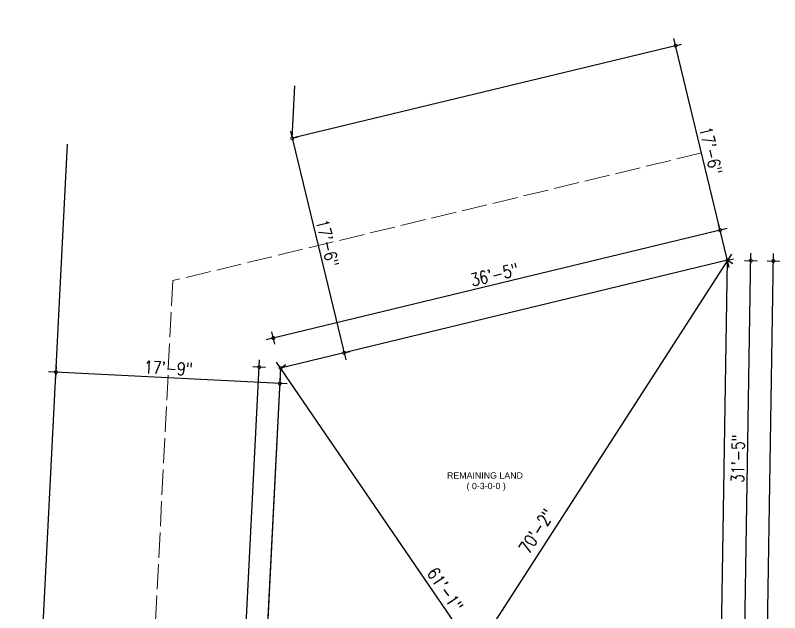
# Model space of a CAD drawing. Header units: inches. Extents: x -9985691 to 3643, y -3270716 to 4788.
# Drawn here: x -4982702 to -4981975, y -3264557 to -3263989 of the extents above; entities that cross this region are included whole.
import ezdxf

# ---------------------------------------------------------------- set-up
doc = ezdxf.new("R2010")
doc.units = ezdxf.units.IN
doc.header["$LTSCALE"] = 2
doc.header["$MEASUREMENT"] = 0
doc.header["$PDMODE"] = 34
doc.linetypes.add('ACAD_ISO02W100', pattern=[15, 12, -3])
doc.layers.get('0').update_dxf_attribs({"linetype": 'CONTINUOUS'})
doc.layers.get('DEFPOINTS').update_dxf_attribs({"color": 141, "linetype": 'CONTINUOUS'})
for name, color, linetype, lineweight in [('HATCH', 60, 'ACAD_ISO02W100', 13), ('TEXT', 181, 'CONTINUOUS', 25), ('window', 4, 'CONTINUOUS', 13)]:
    doc.layers.add(name, color=color, linetype=linetype, lineweight=lineweight)
doc.styles.add('arial.', font='arial.ttf')
doc.styles.add('ROMANS', font='Romans.shx', dxfattribs={"width": 0.8})
doc.dimstyles.new('8 SCALE', dxfattribs={"dimscale": 0, "dimtxt": 7, "dimasz": 6, "dimexe": 6, "dimexo": 2, "dimgap": 2, "dimtad": 1, "dimdec": 0, "dimzin": 0, "dimdsep": 46, "dimlunit": 4, "dimtxsty": 'ROMANS', "dimblk": 'DOTSMALL', "dimcen": 0, "dimdle": 7, "dimclrd": 8, "dimclre": 8, "dimclrt": 3, "dimadec": 0, "dimazin": 0, "dimtfac": 1, "dimtdec": 0, "dimtofl": 0, "dimtmove": 2, "dimatfit": 3, "dimfxl": 6, "dimfxlon": 1, "dimtolj": 1, "dimtzin": 0, "dimarcsym": 0})

# ---------------------------------------------------------------- blocks, each defined once
blk = doc.blocks.new('site')
at = {"ltscale": 0.5}
for p, q in [((-4984350.87, -3260666.1), (-4984710.3, -3260772.48)), ((-4984710.3, -3260772.48), (-4984710.3, -3260722.42)), ((-4984923.3, -3261771.13), (-4984923.3, -3260789.01))]:
    blk.add_line(p, q, dxfattribs=at)
at = {"layer": 'HATCH', "transparency": 33554661}
for p in [(-4984321.07, -3260766.78), (-4984816.8, -3261597.48)]:
    blk.add_line(p, (-4984816.8, -3260913.5), dxfattribs=at)
at = {"layer": 'window'}
for p, q in [((-4984291.27, -3260867.46), (-4984710.3, -3260991.48)), ((-4984266.77, -3261575.04), (-4984291.27, -3260867.46)), ((-4984710.3, -3261597.49), (-4984710.3, -3260991.48)), ((-4984710.3, -3261597.49), (-4984266.77, -3261575.04))]:
    blk.add_line(p, q, dxfattribs=at)
blk = doc.blocks.new('_DOTSMALL')
at = {"color": 0, "linetype": 'ByBlock', "const_width": 0.5}
blk.add_lwpolyline([(-0.0625, 0, 1), (0.0625, 0, 1)], format="xyb", close=True, dxfattribs=at)
blk = doc.blocks.new('*D579')
at = {"color": 8, "lineweight": -2, "ltscale": 0.5, "transparency": 16777216}
for p, q in [((-4982030.35, -3264199.23), (-4982033.17, -3264187.57)), ((-4982024.96, -3264191.76), (-4982463.33, -3264297.73)), ((-4982455.12, -3264301.91), (-4982457.93, -3264290.25))]:
    blk.add_line(p, q, dxfattribs=at)
at = {"layer": 'DEFPOINTS', "color": 0, "ltscale": 0.5, "transparency": 16777216}
for p in [(-4982024.83, -3264222.08), (-4982456.52, -3264296.08), (-4982449.59, -3264324.76)]:
    blk.add_point(p, dxfattribs=at)
at = {"color": 8, "lineweight": -2, "ltscale": 0.5, "transparency": 16777216, "xscale": 6, "yscale": 6, "zscale": 6}
for p, rotation in [((-4982031.76, -3264193.4), 13.58990036741844), ((-4982456.52, -3264296.08), 193.5899003674185)]:
    blk.add_blockref('_DOTSMALL', p, dxfattribs=dict(at, rotation=rotation))
at = {"color": 3, "ltscale": 0.5, "transparency": 16777216, "insert": (-4982246.29, -3264235.85), "char_height": 12, "attachment_point": 5, "rotation": 13.5899, "style": 'ROMANS'}
blk.add_mtext('\\A1;36\'-5"', dxfattribs=at)
blk = doc.blocks.new('*D580')
at = {"color": 8, "lineweight": -2, "ltscale": 0.5, "transparency": 16777216}
for p, q in [((-4982008.78, -3264606.47), (-4982002.54, -3264215.44)), ((-4982008.65, -3264222.34), (-4981996.65, -3264222.53)), ((-4982014.66, -3264599.38), (-4982002.67, -3264599.57))]:
    blk.add_line(p, q, dxfattribs=at)
at = {"layer": 'DEFPOINTS', "color": 0, "ltscale": 0.5, "transparency": 16777216}
for p in [(-4982024.83, -3264222.08), (-4982002.65, -3264222.43), (-4982030.84, -3264599.12)]:
    blk.add_point(p, dxfattribs=at)
at = {"color": 8, "lineweight": -2, "ltscale": 0.5, "transparency": 16777216, "xscale": 6, "yscale": 6, "zscale": 6}
for p, rotation in [((-4982002.65, -3264222.43), 89.0857931564107), ((-4982008.67, -3264599.47), 269.0857931564107)]:
    blk.add_blockref('_DOTSMALL', p, dxfattribs=dict(at, rotation=rotation))
at = {"color": 3, "ltscale": 0.5, "transparency": 16777216, "insert": (-4982014.8, -3264410.81), "char_height": 12, "attachment_point": 5, "rotation": 89.08579, "style": 'ROMANS'}
blk.add_mtext('\\A1;31\'-5"', dxfattribs=at)
blk = doc.blocks.new('*D582')
at = {"color": 8, "lineweight": -2, "ltscale": 0.5, "transparency": 16777216}
for p, q in [((-4982500.84, -3264935.96), (-4982469.51, -3264316.75)), ((-4982463.87, -3264324.04), (-4982475.86, -3264323.43)), ((-4982494.5, -3264929.27), (-4982506.48, -3264928.66))]:
    blk.add_line(p, q, dxfattribs=at)
at = {"layer": 'DEFPOINTS', "color": 0, "ltscale": 0.5, "transparency": 16777216}
for p in [(-4982469.86, -3264323.74), (-4982449.59, -3264324.76), (-4982480.22, -3264929.99)]:
    blk.add_point(p, dxfattribs=at)
at = {"color": 8, "lineweight": -2, "ltscale": 0.5, "transparency": 16777216, "xscale": 6, "yscale": 6, "zscale": 6}
for p, rotation in [((-4982469.86, -3264323.74), 87.10298154109746), ((-4982500.49, -3264928.96), 267.1029815410974)]:
    blk.add_blockref('_DOTSMALL', p, dxfattribs=dict(at, rotation=rotation))
at = {"color": 3, "ltscale": 0.5, "transparency": 16777216, "insert": (-4982494.31, -3264625.89), "char_height": 12, "attachment_point": 5, "rotation": 87.10298, "style": 'ROMANS'}
blk.add_mtext('\\A1;50\'-6"', dxfattribs=at)
blk = doc.blocks.new('*D583')
at = {"color": 8, "lineweight": -2, "ltscale": 0.5, "transparency": 16777216}
for p, q in [((-4982021.04, -3264216.19), (-4982484.01, -3264935.88)), ((-4982024.83, -3264222.08), (-4982019.78, -3264225.33)), ((-4982480.22, -3264929.99), (-4982475.17, -3264933.24))]:
    blk.add_line(p, q, dxfattribs=at)
at = {"layer": 'DEFPOINTS', "color": 0, "ltscale": 0.5, "transparency": 16777216}
for p in [(-4982024.83, -3264222.08), (-4982480.22, -3264929.99), (-4982480.22, -3264929.99)]:
    blk.add_point(p, dxfattribs=at)
at = {"color": 8, "lineweight": -2, "ltscale": 0.5, "transparency": 16777216, "xscale": 6, "yscale": 6, "zscale": 6}
for p, rotation in [((-4982024.83, -3264222.08), 57.24713386434695), ((-4982480.22, -3264929.99), 237.2471338643469)]:
    blk.add_blockref('_DOTSMALL', p, dxfattribs=dict(at, rotation=rotation))
at = {"color": 3, "ltscale": 0.5, "transparency": 16777216, "insert": (-4982206.12, -3264479.83), "char_height": 12, "attachment_point": 5, "rotation": 57.24713, "style": 'ROMANS'}
blk.add_mtext('\\A1;70\'-2"', dxfattribs=at)
blk = doc.blocks.new('*D584')
at = {"color": 8, "lineweight": -2, "ltscale": 0.5, "transparency": 16777216}
for p, q in [((-4982440.17, -3264099.23), (-4982387.53, -3264316.96)), ((-4982438.52, -3264106.04), (-4982432.69, -3264104.63)), ((-4982389.18, -3264310.16), (-4982383.35, -3264308.75))]:
    blk.add_line(p, q, dxfattribs=at)
at = {"layer": 'DEFPOINTS', "color": 0, "ltscale": 0.5, "transparency": 16777216}
for p in [(-4982438.52, -3264106.04), (-4982389.18, -3264310.16), (-4982389.18, -3264310.16)]:
    blk.add_point(p, dxfattribs=at)
at = {"color": 8, "lineweight": -2, "ltscale": 0.5, "transparency": 16777216, "xscale": 6, "yscale": 6, "zscale": 6}
for p, rotation in [((-4982438.52, -3264106.04), 103.5899003675404), ((-4982389.18, -3264310.16), 283.5899003675405)]:
    blk.add_blockref('_DOTSMALL', p, dxfattribs=dict(at, rotation=rotation))
at = {"color": 3, "ltscale": 0.5, "transparency": 16777216, "insert": (-4982404.96, -3264205.95), "char_height": 12, "attachment_point": 5, "rotation": 283.5899, "style": 'ROMANS'}
blk.add_mtext('\\A1;17\'-6"', dxfattribs=at)
blk = doc.blocks.new('*D585')
at = {"color": 8, "lineweight": -2, "ltscale": 0.5, "transparency": 16777216}
for p, q in [((-4982023.18, -3264228.88), (-4982075.82, -3264011.16)), ((-4982074.17, -3264017.96), (-4982068.34, -3264016.55)), ((-4982024.83, -3264222.08), (-4982018.99, -3264220.67))]:
    blk.add_line(p, q, dxfattribs=at)
at = {"layer": 'DEFPOINTS', "color": 0, "ltscale": 0.5, "transparency": 16777216}
for p in [(-4982074.17, -3264017.96), (-4982074.17, -3264017.96), (-4982024.83, -3264222.08)]:
    blk.add_point(p, dxfattribs=at)
at = {"color": 8, "lineweight": -2, "ltscale": 0.5, "transparency": 16777216, "xscale": 6, "yscale": 6, "zscale": 6}
for p, rotation in [((-4982074.17, -3264017.96), 103.58990036763), ((-4982024.83, -3264222.08), 283.58990036763)]:
    blk.add_blockref('_DOTSMALL', p, dxfattribs=dict(at, rotation=rotation))
at = {"color": 3, "ltscale": 0.5, "transparency": 16777216, "insert": (-4982040.61, -3264117.87), "char_height": 12, "attachment_point": 5, "rotation": 283.5899, "style": 'ROMANS'}
blk.add_mtext('\\A1;17\'-6"', dxfattribs=at)
blk = doc.blocks.new('*D586')
at = {"color": 8, "lineweight": -2, "ltscale": 0.5, "transparency": 16777216}
for p, q in [((-4982662.75, -3264322.49), (-4982663.36, -3264334.48)), ((-4982443.33, -3264339.6), (-4982670.04, -3264328.13)), ((-4982450.02, -3264333.26), (-4982450.63, -3264345.24))]:
    blk.add_line(p, q, dxfattribs=at)
at = {"layer": 'DEFPOINTS', "color": 0, "ltscale": 0.5, "transparency": 16777216}
for p in [(-4982662.32, -3264314), (-4982449.59, -3264324.76), (-4982663.05, -3264328.48)]:
    blk.add_point(p, dxfattribs=at)
at = {"color": 8, "lineweight": -2, "ltscale": 0.5, "transparency": 16777216, "xscale": 6, "yscale": 6, "zscale": 6}
for p, rotation in [((-4982663.05, -3264328.48), 177.1029815410521), ((-4982450.32, -3264339.25), 357.1029815410521)]:
    blk.add_blockref('_DOTSMALL', p, dxfattribs=dict(at, rotation=rotation))
at = {"color": 3, "ltscale": 0.5, "transparency": 16777216, "insert": (-4982556.23, -3264324.73), "char_height": 12, "attachment_point": 5, "rotation": 357.10298, "style": 'ROMANS'}
blk.add_mtext('\\A1;17\'-9"', dxfattribs=at)
blk = doc.blocks.new('*D599')
at = {"color": 8, "lineweight": -2, "ltscale": 0.5, "transparency": 16777216}
for p, q in [((-4981992.55, -3264937.69), (-4981981.03, -3264215.78)), ((-4981987.14, -3264222.68), (-4981975.14, -3264222.87)), ((-4981998.44, -3264930.59), (-4981986.44, -3264930.78))]:
    blk.add_line(p, q, dxfattribs=at)
at = {"layer": 'DEFPOINTS', "color": 0, "ltscale": 0.5, "transparency": 16777216}
for p in [(-4982024.83, -3264222.08), (-4981981.14, -3264222.78), (-4982036.12, -3264929.99)]:
    blk.add_point(p, dxfattribs=at)
at = {"color": 8, "lineweight": -2, "ltscale": 0.5, "transparency": 16777216, "xscale": 6, "yscale": 6, "zscale": 6}
for p, rotation in [((-4981981.14, -3264222.78), 89.08579315626037), ((-4981992.44, -3264930.69), 269.0857931562604)]:
    blk.add_blockref('_DOTSMALL', p, dxfattribs=dict(at, rotation=rotation))
at = {"color": 3, "ltscale": 0.5, "transparency": 16777216, "insert": (-4981995.93, -3264576.59), "char_height": 12, "attachment_point": 5, "rotation": 89.08579, "style": 'ROMANS'}
blk.add_mtext("\\A1;59'", dxfattribs=at)
blk = doc.blocks.new('*D606')
at = {"color": 8, "lineweight": -2, "ltscale": 0.5, "transparency": 16777216}
for p, q in [((-4982032.17, -3264935.77), (-4982453.54, -3264318.98)), ((-4982449.59, -3264324.76), (-4982444.64, -3264321.38)), ((-4982036.12, -3264929.99), (-4982031.17, -3264926.61))]:
    blk.add_line(p, q, dxfattribs=at)
at = {"layer": 'DEFPOINTS', "color": 0, "ltscale": 0.5, "transparency": 16777216}
for p in [(-4982449.59, -3264324.76), (-4982449.59, -3264324.76), (-4982036.12, -3264929.99)]:
    blk.add_point(p, dxfattribs=at)
at = {"color": 8, "lineweight": -2, "ltscale": 0.5, "transparency": 16777216, "xscale": 6, "yscale": 6, "zscale": 6}
for p, rotation in [((-4982449.59, -3264324.76), 124.3394193640547), ((-4982036.12, -3264929.99), 304.3394193640547)]:
    blk.add_blockref('_DOTSMALL', p, dxfattribs=dict(at, rotation=rotation))
at = {"color": 3, "ltscale": 0.5, "transparency": 16777216, "insert": (-4982293.09, -3264535.49), "char_height": 12, "attachment_point": 5, "rotation": 304.33942, "style": 'ROMANS'}
blk.add_mtext('\\A1;61\'-1"', dxfattribs=at)

msp = doc.modelspace()

# ---------------------------------------------------------------- linework, layer by layer
at = {"ltscale": 0.5}
msp.add_lwpolyline([(-4982024.83, -3264222.08), (-4982449.59, -3264324.76), (-4982465.51, -3264639.36), (-4982030.84, -3264599.12)], close=True, dxfattribs=at)

# ---------------------------------------------------------------- block references
at = {"rotation": 357.1029815411249}
msp.add_blockref('site', (160703.86, -259432.95), dxfattribs=at)

# ---------------------------------------------------------------- texts
at = {"layer": 'TEXT', "lineweight": -2, "insert": (-4982255.31, -3264432.76), "char_height": 6, "attachment_point": 5, "style": 'arial.'}
msp.add_mtext_dynamic_manual_height_columns('REMAINING LAND\\P ( 0-3-0-0 )', width=88.9756, gutter_width=30, heights=[0], dxfattribs=at)

# ---------------------------------------------------------------- dimensions: what is measured, and where the dimension line sits
at = {"ltscale": 0.5}
for p1, p2, distance, picture, middle in [((-4982024.83, -3264222.08), (-4982074.17, -3264017.96), 0, '*D585', (-4982040.61, -3264117.87)), ((-4982438.52, -3264106.04), (-4982389.18, -3264310.16), 0, '*D584', (-4982404.96, -3264205.95)), ((-4982024.83, -3264222.08), (-4982449.59, -3264324.76), -29.51, '*D579', (-4982246.29, -3264235.85)), ((-4982036.12, -3264929.99), (-4982024.83, -3264222.08), -43.69, '*D599', (-4981995.93, -3264576.59)), ((-4982030.84, -3264599.12), (-4982024.83, -3264222.08), -22.18, '*D580', (-4982014.8, -3264410.81)), ((-4982449.59, -3264324.76), (-4982662.32, -3264314), 14.5, '*D586', (-4982556.23, -3264324.73)), ((-4982480.22, -3264929.99), (-4982449.59, -3264324.76), 20.3, '*D582', (-4982494.31, -3264625.89))]:
    dim = msp.add_aligned_dim(p1=p1, p2=p2, distance=distance, dimstyle='8 SCALE', override={"dimscale": 1, "dimtxt": 12}, dxfattribs=at)
    dim.commit()
    dim.dimension.update_dxf_attribs({"geometry": picture, "text_midpoint": middle})
for base, p1, p2, angle, picture, middle in [((-4982480.22, -3264929.99), (-4982024.83, -3264222.08), (-4982480.22, -3264929.99), 237.24713, '*D583', (-4982206.12, -3264479.83)), ((-4982449.59, -3264324.76), (-4982036.12, -3264929.99), (-4982449.59, -3264324.76), 124.33942, '*D606', (-4982293.09, -3264535.49))]:
    dim = msp.add_linear_dim(base=base, p1=p1, p2=p2, angle=angle, dimstyle='8 SCALE', override={"dimscale": 1, "dimtxt": 12}, dxfattribs=at)
    dim.commit()
    dim.dimension.update_dxf_attribs({"geometry": picture, "text_midpoint": middle, "dimtype": 161})

doc.saveas('drawing.dxf')
